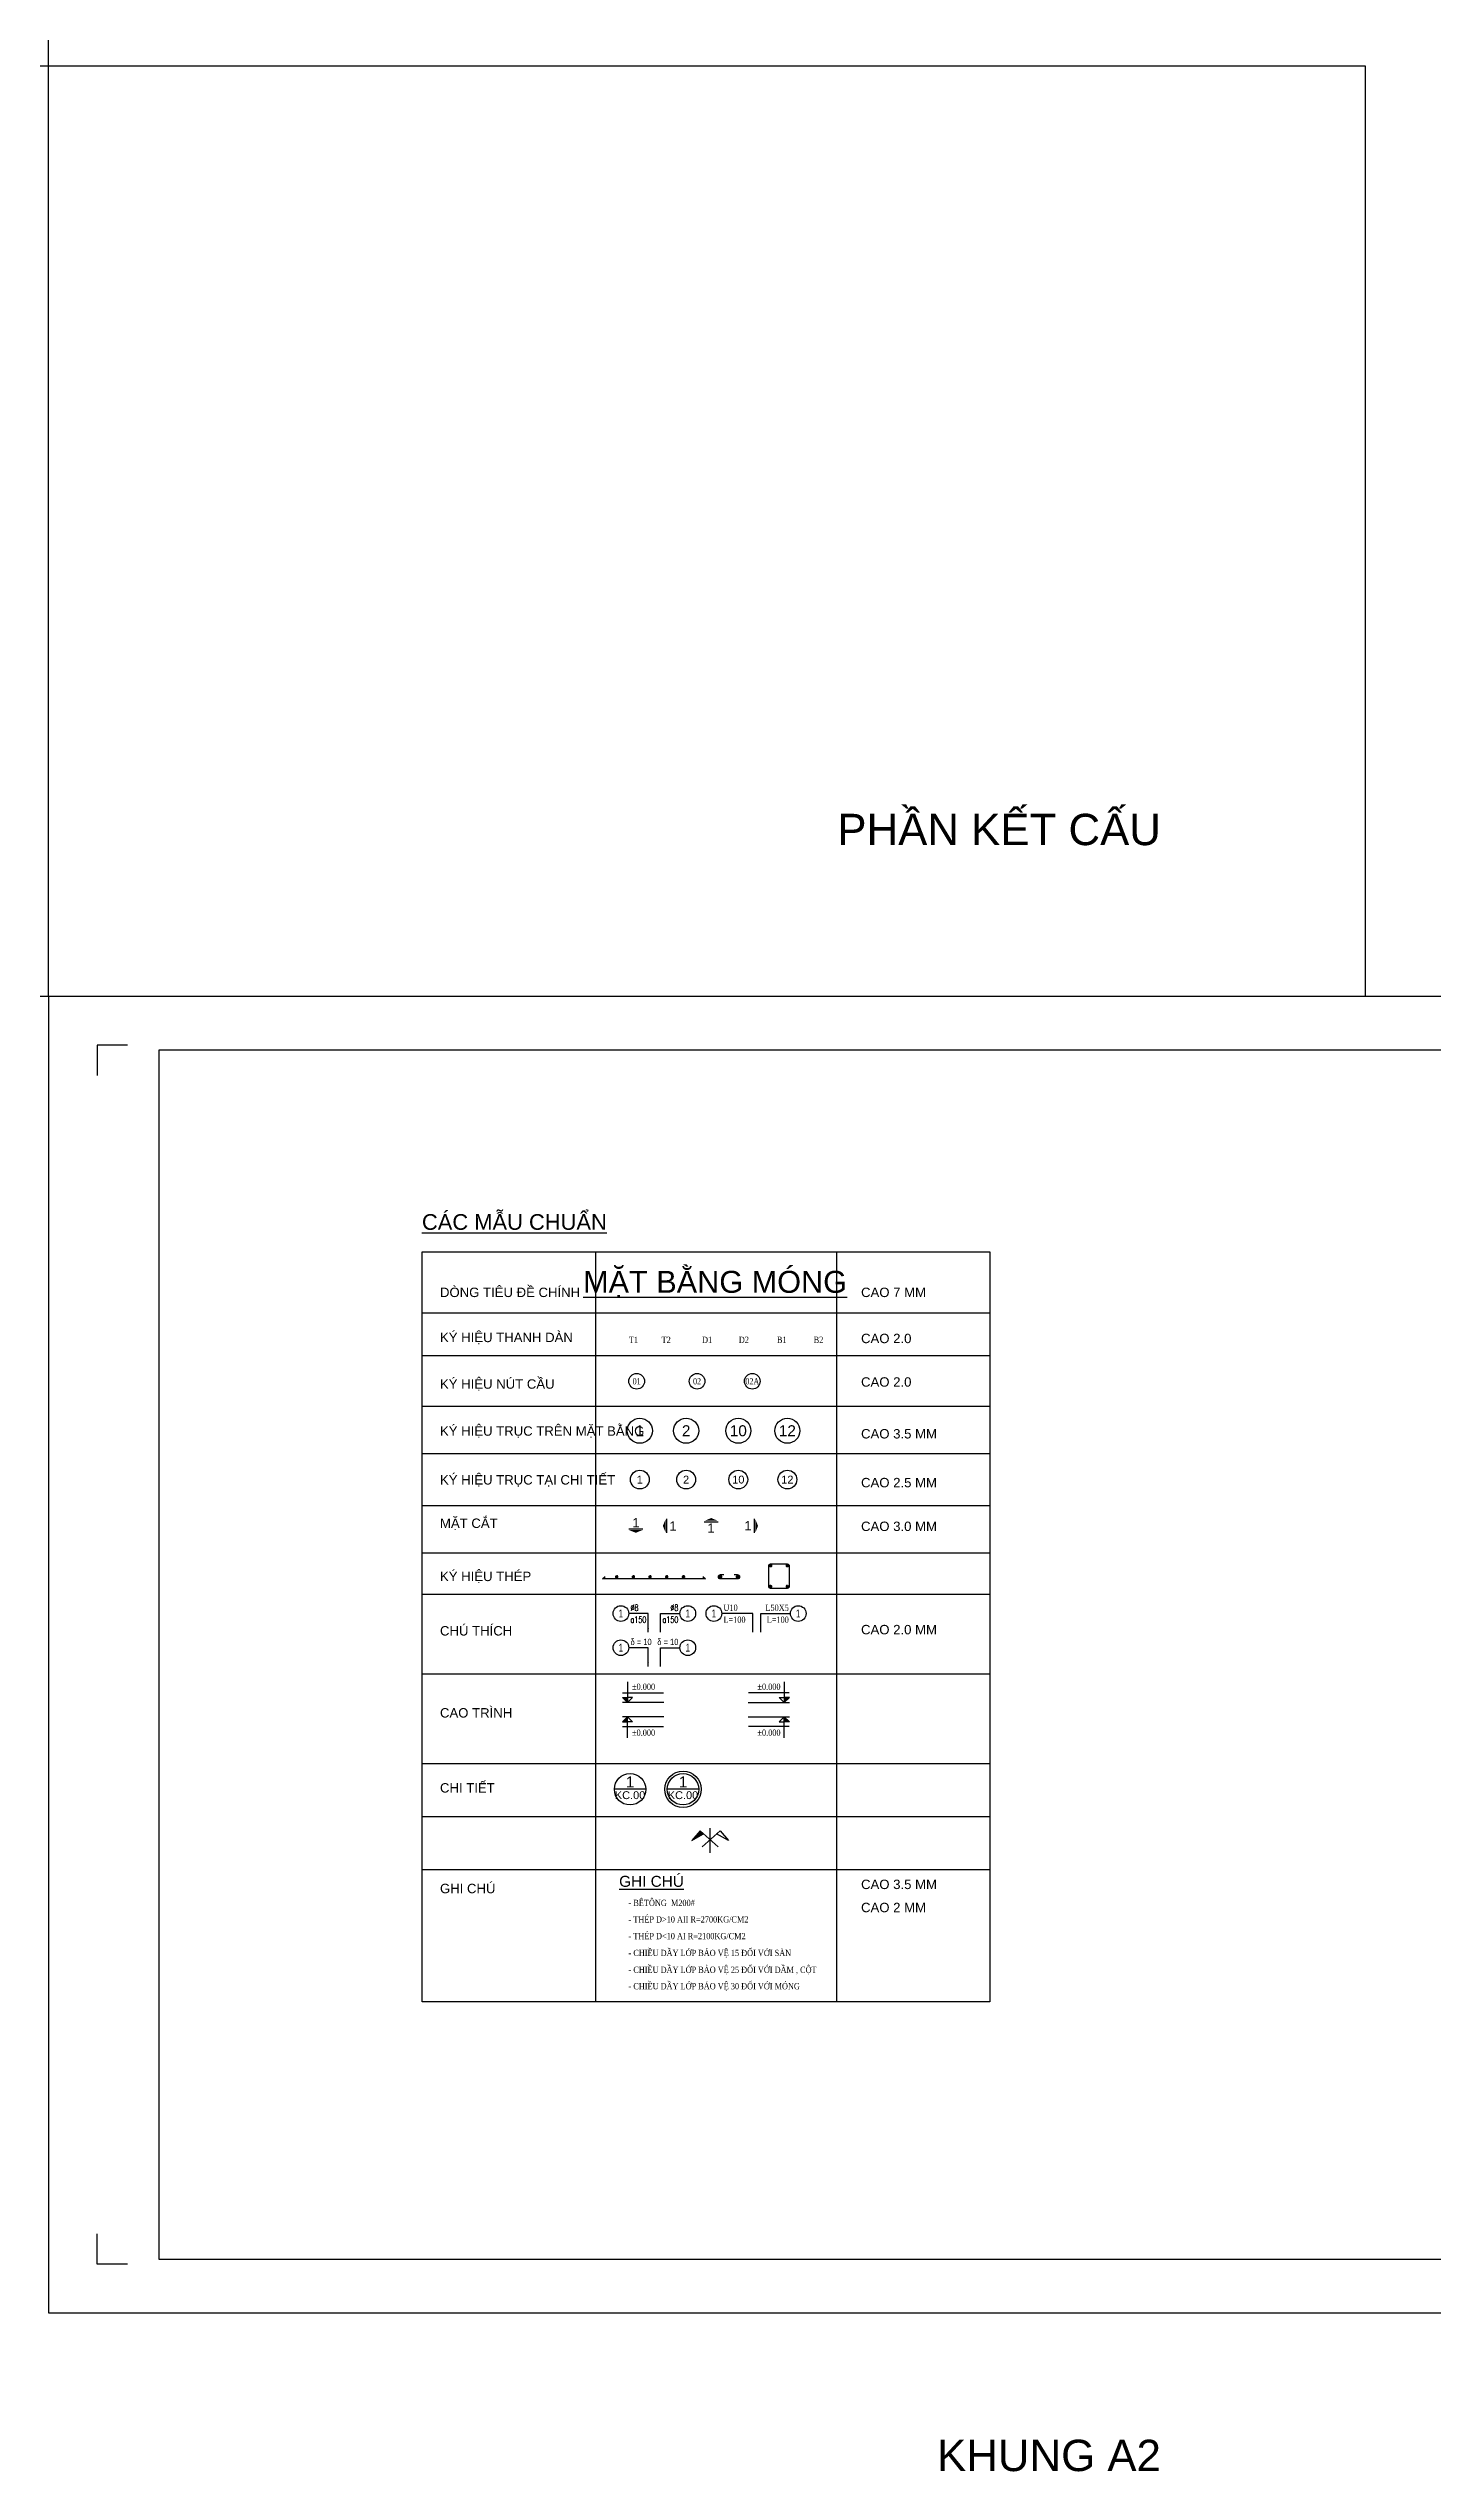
# Model space of a CAD drawing. Header units: inches. Extents: x -31218 to -11868, y 15 to 2848.
# Drawn here: x -30501 to -30060, y 138 to 912 of the extents above; entities that cross this region are included whole.
import ezdxf
from ezdxf.enums import TextEntityAlignment as Align

# ---------------------------------------------------------------- set-up
doc = ezdxf.new("R2010")
doc.units = ezdxf.units.IN
doc.header["$MEASUREMENT"] = 0
for name, color, linetype in [('1', 1, 'Continuous'), ('3', 3, 'Continuous'), ('8', 8, 'Continuous')]:
    doc.layers.add(name, color=color, linetype=linetype)
doc.layers.add('Dim', color=8, linetype='Continuous', lineweight=15)
doc.styles.add('.VnHelvetlnsH', font='VnHelvetInsH-Medium_0.TTF')
doc.styles.add('avanh', font='VnAvantH_0.TTF', dxfattribs={"width": 0.7})
doc.styles.add('romans.shx', font='romans.shx', dxfattribs={"width": 0.75, "bigfont": 'vns.shx'})
doc.styles.add('Symbol', font='symbol.ttf', dxfattribs={"width": 0.75})
doc.styles.add('vntimeh.shx', font='vntimeh.shx', dxfattribs={"width": 0.75})
doc.dimstyles.new('RDSIC', dxfattribs={"dimtxt": 2, "dimasz": 1.2, "dimexe": 1, "dimexo": 0, "dimgap": 0.5, "dimtad": 1, "dimdec": 0, "dimzin": 0, "dimdsep": 46, "dimtxsty": 'romans.shx', "dimblk": 'ARCHTICK', "dimcen": 0.09, "dimdle": 1, "dimclrd": 8, "dimclre": 8, "dimclrt": 3, "dimadec": 0, "dimazin": 0, "dimtfac": 1, "dimtdec": 0, "dimtmove": 2, "dimatfit": 3, "dimfxl": 1, "dimtolj": 1, "dimtzin": 0, "dimarcsym": 0})

# ---------------------------------------------------------------- blocks, each defined once
blk = doc.blocks.new('mc')
at = {"color": 1, "ltscale": 2}
blk.add_line((2.21, 1.22), (-2.21, 1.22), dxfattribs=at)
blk.add_lwpolyline([(0, 0, 0, 4.29, 0), (0, 0.89, 2.5, 2.5, 0)], format="xyseb", dxfattribs=at)
at = {"style": '.VnHelvetlnsH'}
blk.add_attdef('1', text='', height=3, dxfattribs=at).set_placement((0.07, 3.22), align=Align.MIDDLE_CENTER)
blk = doc.blocks.new('thep')
at = {"layer": '1'}
for p, q in [((-0.5, 0), (0.5, 0)), ((-0.35, 0.35), (0.35, -0.35)), ((0.35, 0.35), (-0.35, -0.35)), ((0, 0.5), (0, -0.5))]:
    blk.add_line(p, q, dxfattribs=at)
at = {"layer": '1', "const_width": 0.0833}
blk.add_lwpolyline([(-0.5, 0, 1), (0.5, 0, 1), (-0.5, 0, 1)], format="xyb", dxfattribs=at)
blk = doc.blocks.new("ghichu'")
at = {"color": 8}
blk.add_circle((2.5, 0), 2.5, dxfattribs=at)
at = {"color": 3, "style": 'romans.shx', "width": 0.75}
for tag, p in [('DK', (-0.5, 0.85)), ('KC', (-0.5, -2.97))]:
    blk.add_attdef(tag, text='', height=2, dxfattribs=at).set_placement(p, align=Align.RIGHT)
at = {"color": 7, "style": '.VnHelvetlnsH', "width": 0.75}
blk.add_attdef('SH', text='', height=2.5, dxfattribs=at).set_placement((2.5, 0), align=Align.MIDDLE)
blk = doc.blocks.new('ghichu')
at = {"color": 8}
blk.add_circle((-2.5, 0), 2.5, dxfattribs=at)
at = {"color": 7, "style": '.VnHelvetlnsH', "width": 0.75}
blk.add_attdef('SH', text='', height=2.5, dxfattribs=at).set_placement((-2.5, 0), align=Align.MIDDLE)
at = {"color": 3, "style": 'romans.shx', "width": 0.75}
for tag, p in [('DK', (0.56, 0.85)), ('KC', (0.56, -2.97))]:
    blk.add_attdef(tag, p, '', height=2, dxfattribs=at)
blk = doc.blocks.new('_ArchTick')
at = {"layer": 'Dim', "color": 0, "const_width": 0.15}
blk.add_lwpolyline([(-0.5, -0.5), (0.5, 0.5)], dxfattribs=at)
blk = doc.blocks.new('ct')
blk.add_hatch(color=256).paths.add_polyline_path([(0, 0), (-1.61, 1.6), (0, 1.6)])
at = {"ltscale": 50}
h = blk.add_hatch(dxfattribs=at)
h.set_pattern_fill('ANSI31', color=8, scale=1.406251, style=0)
h.set_pattern_definition([(45, (0, 5e-12), (-3.157, 3.157), [])])
h.paths.add_polyline_path([(0, 1.6), (0, 0), (1.61, 1.6)])
at = {"color": 8, "ltscale": 50}
for p, q in [((11.56, 0), (-1.64, 0)), ((-1.59, 3.14), (11.47, 3.14))]:
    blk.add_line(p, q, dxfattribs=at)
for points in [[(0, 0), (-1.61, 1.6), (0, 1.6)], [(0, 6.69), (0, 0)], [(0, 0), (1.61, 1.6), (0, 1.6)]]:
    blk.add_lwpolyline(points, dxfattribs=at)
at = {"color": 3, "style": 'vntimeh.shx', "width": 0.75}
blk.add_attdef('CT', (1.41, 4.07), '', height=2, dxfattribs=at)
blk = doc.blocks.new('dx')
blk.add_hatch(color=8).paths.add_polyline_path([(-2.07, 6.07), (-3.16, 7.04), (-5.85, 3.99)])
at = {"color": 8}
for p, q in [((0, 0), (0, 7.95)), ((-3.16, 7.04), (-5.85, 3.99)), ((-5.85, 3.99), (-2.07, 6.07)), ((2.58, 1.96), (-3.16, 7.04)), ((-2.58, 1.96), (3.16, 7.04)), ((5.85, 3.99), (2.07, 6.07)), ((3.16, 7.04), (5.85, 3.99))]:
    blk.add_line(p, q, dxfattribs=at)
blk = doc.blocks.new('ct1')
at = {"layer": '1'}
blk.add_line((5, 0), (-5, 0), dxfattribs=at)
blk.add_circle((0, 0), 5, dxfattribs=at)
at = {"color": 0, "style": '.VnHelvetlnsH'}
for tag, height, p in [('TEN', 3.5, (0, 2.34)), ('KC', 2.5, (0, -1.87))]:
    blk.add_attdef(tag, text='', height=height, dxfattribs=at).set_placement(p, align=Align.MIDDLE_CENTER)
blk = doc.blocks.new('ct2')
at = {"layer": '1'}
blk.add_line((5, 0), (-5, 0), dxfattribs=at)
blk.add_circle((0, 0), 5, dxfattribs=at)
at = {"layer": '8'}
blk.add_circle((0, 0), 5.8, dxfattribs=at)
at = {"color": 0, "style": '.VnHelvetlnsH'}
for tag, height, p in [('TEN', 3.5, (0, 2.34)), ('KC', 2.5, (0, -1.87))]:
    blk.add_attdef(tag, text='', height=height, dxfattribs=at).set_placement(p, align=Align.MIDDLE_CENTER)
blk = doc.blocks.new('A3')
at = {"ltscale": 3}
for p, q in [((365, 198.03), (408, 198.03)), ((365, 183.08), (408, 183.08)), ((365, 168.13), (408, 168.13)), ((365, 130.75), (408, 130.75)), ((365, 112.06), (408, 112.06)), ((365, 93.37), (408, 93.37)), ((365, 74.68), (408, 74.68)), ((365, 55.99), (408, 55.99)), ((365, 50.38), (408, 50.38)), ((365, 31.69), (408, 31.69)), ((365, 27.95), (408, 27.95)), ((379.95, 31.69), (379.95, 19.48)), ((365, 19.48), (408, 19.48)), ((397.4, 19.48), (397.4, 12)), ((365, 15.74), (397.4, 15.74))]:
    blk.add_line(p, q, dxfattribs=at)
at = {"layer": '1'}
blk.add_line((365, 12), (365, 285), dxfattribs=at)
blk.add_lwpolyline([(25, 285), (408, 285), (408, 12), (25, 12)], close=True, dxfattribs=at)
at = {"layer": '8', "ltscale": 3}
for p, q in [((371.23, 198.03), (371.23, 285)), ((377.46, 198.03), (377.46, 285)), ((383.69, 198.03), (383.69, 285)), ((389.92, 198.03), (389.92, 285)), ((396.15, 198.03), (396.15, 285)), ((402.38, 198.03), (402.38, 285)), ((365, 275.03), (408, 275.03)), ((365, 208), (408, 208))]:
    blk.add_line(p, q, dxfattribs=at)
at = {"layer": 'Defpoints', "lineweight": -3}
blk.add_lwpolyline([(0, 0), (420, 0), (420, 297), (0, 297)], close=True, dxfattribs=at)
at = {"layer": 'Defpoints', "lineweight": -2}
for points in [[(17.81, 286), (11, 286), (11, 279.19)], [(402.19, 286), (409, 286), (409, 279.19)], [(17.81, 11), (11, 11), (11, 17.81)], [(402.19, 11), (409, 11), (409, 17.81)]]:
    blk.add_lwpolyline(points, dxfattribs=at)
at = {"ltscale": 3, "style": 'avanh', "width": 0.85}
for s, height, p in [('NGµY', 1.62, (368.94, 277.53)), ('NéI DUNG SöA CH÷A', 1.6198, (368.94, 231.04)), ('lÇn söa', 1.62, (368.94, 199.36))]:
    blk.add_text(s, height=height, rotation=90, dxfattribs=at).set_placement(p)
for s, height, p in [('Dù ¸N :', 1.62, (367.38, 194.99)), ('CHñ §ÇU T¦ :', 1.6198, (367.38, 180.04)), ('Phßng 423 - nhµ a1 - ®¹i häc x©y dùng', 1.6198, (367.29, 135.08)), ('H¹NG MôC :', 1.62, (367.38, 52.4))]:
    blk.add_text(s, height=height, dxfattribs=at).set_placement(p)
at = {"ltscale": 3, "style": 'avanh'}
for s, p in [('x©y dùng trô së', (386.9, 190.86)), ('th\xadêng trùc tæng côc Viii', (386.9, 186.59)), ('Tæng côc viii - Bé c«ng an', (386.61, 174.04)), ('trung t©m nghiªn cøu', (386.61, 160.31))]:
    blk.add_text(s, height=2.0409, dxfattribs=at).set_placement(p, align=Align.CENTER)
at = {"ltscale": 3, "style": 'avanh', "width": 0.75}
blk.add_text('ph¸t triÓn phÇn mÒm x©y dùng - RDSic', height=2.0409, dxfattribs=at).set_placement((386.67, 156.81), align=Align.CENTER)
at = {"ltscale": 3, "style": 'avanh', "width": 0.580598}
blk.add_text('§T: 84.36288522 - FAX : 84.3 6288522  E.mail: rdsic@nuce.edu.vn', height=1.6198, dxfattribs=at).set_placement((366.35, 131.99), (407, 131.99), align=Align.FIT)
at = {"ltscale": 3, "style": 'avanh'}
for s, p in [('Q.', (367.36, 21.72)), ('Kc - ', (383.4, 21.72))]:
    blk.add_text(s, height=4.049, dxfattribs=at).set_placement(p)
at = {"layer": '3', "ltscale": 3, "style": 'avanh', "width": 0.85}
for s, height, p in [('T¦ VÊN ThÈm tra :', 1.6198, (367.38, 164.51)), ('GI¸M §èC : TS. trÇn anh b×nh', 1.6198, (371.42, 127.94)), ('CHñ TR× thiÕt kÕ : d\xad¬ng diÖp thóy', 1.6198, (370.55, 109.25)), ('THIÕT KÕ, VÏ :  TrÇn v¨n qu©n', 1.6198, (371.72, 90.56)), ('KIÓM :  ph¹m v¨n hoµn', 1.6198, (374.18, 71.87)), ('T£N B¶N VÏ :', 1.6198, (367.38, 47.57)), ('H.S.T.K.S.B.', 1.6198, (368.04, 29.03)), ('Ký HIÖU B¶N VÏ', 1.6198, (381.39, 29.03)), ('PH¸T HµNH :', 1.6198, (366.71, 16.71)), ('MS.', 1.62, (398.27, 16.71))]:
    blk.add_text(s, height=height, dxfattribs=at).set_placement(p)

msp = doc.modelspace()

# ---------------------------------------------------------------- linework, layer by layer
for p, q in [((-30501.27, 609.21), (-30501.27, 906.21)), ((-30382.1, 527.78), (-30200.98, 527.78)), ((-30382.1, 288.36), (-30382.1, 527.78)), ((-30326.75, 527.78), (-30326.75, 288.36)), ((-30249.85, 527.78), (-30249.85, 288.36)), ((-30200.98, 527.78), (-30200.98, 288.36)), ((-30382.1, 508.28), (-30200.98, 508.28)), ((-30382.1, 494.63), (-30200.98, 494.63)), ((-30382.1, 478.46), (-30200.98, 478.46)), ((-30382.1, 463.4), (-30200.98, 463.4)), ((-30382.1, 446.83), (-30200.98, 446.83)), ((-30382.1, 431.72), (-30200.98, 431.72)), ((-30382.1, 418.51), (-30200.98, 418.51)), ((-30382.1, 393.1), (-30200.98, 393.1)), ((-30382.1, 364.47), (-30200.98, 364.47)), ((-30382.1, 347.56), (-30200.98, 347.56)), ((-30382.1, 330.65), (-30200.98, 330.65)), ((-30200.98, 288.36), (-30382.1, 288.36))]:
    msp.add_line(p, q)
msp.add_lwpolyline([(-30921.27, 906.21), (-30501.27, 906.21), (-30501.27, 1203.21), (-30921.27, 1203.21)], close=True)
for points in [[(-30081.27, 609.21), (-30921.27, 609.21), (-30921.27, 906.21), (-30081.27, 906.21)], [(-30081.27, 906.21), (-30081.27, 609.21)]]:
    msp.add_lwpolyline(points)
at = {"layer": '1'}
msp.add_lwpolyline([(-30270.91, 428.16), (-30265.58, 428.16, -0.414214), (-30264.98, 427.56), (-30264.98, 420.94, -0.414214), (-30265.58, 420.34), (-30270.91, 420.34, -0.414214), (-30271.51, 420.94), (-30271.51, 427.56, -0.414214)], format="xyb", close=True, dxfattribs=at)
at = {"layer": '1', "ltscale": 5}
msp.add_lwpolyline([(-30292.5, 424.18), (-30291.65, 423.34), (-30324.57, 423.34), (-30323.72, 424.18)], dxfattribs=at)
msp.add_lwpolyline([(-30282.53, 424.74), (-30281.53, 424.74, -1), (-30281.53, 423.34), (-30286.86, 423.34, -1), (-30286.86, 424.74), (-30285.86, 424.74)], format="xyb", dxfattribs=at)
at = {"layer": '8'}
for centre, radius in [((-30313.64, 486.44), 2.5), ((-30294.37, 486.44), 2.5), ((-30276.75, 486.44), 2.5), ((-30312.64, 470.65), 4), ((-30297.86, 470.65), 4), ((-30281.21, 470.65), 4), ((-30265.57, 470.65), 4), ((-30312.64, 455.06), 3), ((-30297.86, 455.06), 3), ((-30281.21, 455.06), 3), ((-30265.57, 455.06), 3)]:
    msp.add_circle(centre, radius, dxfattribs=at)

# ---------------------------------------------------------------- block references
at = {"xscale": 1.414285714286958, "yscale": 1.414285714286958, "zscale": 1.414285714285711}
msp.add_blockref('A3', (-30501.27, 189.17), dxfattribs=at)
for name, p, values in [('mc', (-30313.93, 438.07), {'1': '1'}), ('ghichu', (-30316.17, 412.32), {'SH': '1', 'DK': '%%c8', 'KC': 'a150'}), ("ghichu'", (-30299.83, 412.32), {'SH': '1', 'DK': '%%c8', 'KC': 'a150'}), ('ct', (-30316.53, 383.88), {'CT': '%%p0.000'}), ('ct1', (-30315.75, 356.22), {'KC': 'kc.00', 'TEN': '1'}), ('ct2', (-30298.86, 356.22), {'TEN': '1', 'KC': 'kc.00'})]:
    msp.add_blockref(name, p).add_auto_attribs(values)
ref = msp.add_blockref('mc', (-30305.29, 440.28), dxfattribs=dict(rotation=270))
ref.add_attrib('1', '1', dxfattribs={"height": 3, "style": '.VnHelvetlnsH'}).set_placement((-30302.07, 440.21), align=Align.MIDDLE_CENTER)
ref = msp.add_blockref('mc', (-30289.86, 442.79), dxfattribs=dict(rotation=180))
ref.add_attrib('1', '1', dxfattribs={"height": 3, "style": '.VnHelvetlnsH'}).set_placement((-30289.93, 439.57), align=Align.MIDDLE_CENTER)
ref = msp.add_blockref('mc', (-30274.91, 440.28), dxfattribs=dict(rotation=90))
ref.add_attrib('1', '1', dxfattribs={"height": 3, "style": '.VnHelvetlnsH'}).set_placement((-30278.13, 440.34), align=Align.MIDDLE_CENTER)
ref = msp.add_blockref('ghichu', (-30286.51, 412.32))
ref.add_attrib('SH', '1', dxfattribs={"color": 7, "height": 2.5, "style": '.VnHelvetlnsH', "width": 0.75}).set_placement((-30289.01, 412.32), align=Align.MIDDLE)
ref.add_attrib('DK', 'u10', (-30285.95, 413.17), dxfattribs={"color": 3, "height": 2, "style": 'vntimeh.shx', "width": 0.75})
ref.add_attrib('KC', 'l=100', (-30285.95, 409.35), dxfattribs={"color": 3, "height": 2, "style": 'vntimeh.shx', "width": 0.75})
ref = msp.add_blockref("ghichu'", (-30264.6, 412.32))
ref.add_attrib('SH', '1', dxfattribs={"color": 7, "height": 2.5, "style": '.VnHelvetlnsH', "width": 0.75}).set_placement((-30262.1, 412.32), align=Align.MIDDLE)
ref.add_attrib('DK', 'l50x5', dxfattribs={"color": 3, "height": 2, "style": 'vntimeh.shx', "width": 0.75}).set_placement((-30265.1, 413.17), align=Align.RIGHT)
ref.add_attrib('KC', 'l=100', dxfattribs={"color": 3, "height": 2, "style": 'vntimeh.shx', "width": 0.75}).set_placement((-30265.1, 409.35), align=Align.RIGHT)
ref = msp.add_blockref('ghichu', (-30316.17, 401.41))
ref.add_attrib('SH', '1', dxfattribs={"color": 7, "height": 2.5, "style": '.VnHelvetlnsH', "width": 0.75}).set_placement((-30318.67, 401.41), align=Align.MIDDLE)
ref.add_attrib('DK', 'd = 10', (-30315.6, 402.25), dxfattribs={"color": 3, "height": 2, "style": 'Symbol', "width": 0.75})
ref = msp.add_blockref("ghichu'", (-30299.83, 401.41))
ref.add_attrib('SH', '1', dxfattribs={"color": 7, "height": 2.5, "style": '.VnHelvetlnsH', "width": 0.75}).set_placement((-30297.33, 401.41), align=Align.MIDDLE)
ref.add_attrib('DK', 'd = 10', dxfattribs={"color": 3, "height": 2, "style": 'Symbol', "width": 0.75}).set_placement((-30300.33, 402.25), align=Align.RIGHT)
ref = msp.add_blockref('ct', (-30266.54, 383.88), dxfattribs=dict(xscale=-1))
ref.add_attrib('CT', '%%p0.000', dxfattribs={"color": 3, "height": 2, "style": 'vntimeh.shx', "width": 0.75}).set_placement((-30267.74, 387.95), align=Align.RIGHT)
ref = msp.add_blockref('ct', (-30316.53, 379.37), dxfattribs=dict(xscale=-1, rotation=180))
ref.add_attrib('CT', '%%p0.000', (-30315.12, 373.3), dxfattribs={"color": 3, "height": 2, "style": 'vntimeh.shx', "width": 0.75})
ref = msp.add_blockref('ct', (-30266.54, 379.37), dxfattribs=dict(rotation=180))
ref.add_attrib('CT', '%%p0.000', dxfattribs={"color": 3, "height": 2, "style": 'vntimeh.shx', "width": 0.75}).set_placement((-30267.74, 373.3), align=Align.RIGHT)
msp.add_blockref('dx', (-30290.21, 335.92))
at = {"layer": '1'}
for p in [(-30270.91, 427.56), (-30320.02, 424.04), (-30314.69, 424.04), (-30309.37, 424.04), (-30304.04, 424.04), (-30298.72, 424.04), (-30286.86, 424.04), (-30281.53, 424.04)]:
    msp.add_blockref('thep', p, dxfattribs=at)
at = {"layer": '1', "xscale": -1}
msp.add_blockref('thep', (-30265.58, 427.56), dxfattribs=at)
at = {"layer": '1', "xscale": -1, "rotation": 180}
msp.add_blockref('thep', (-30270.91, 420.94), dxfattribs=at)
at = {"layer": '1', "rotation": 180}
msp.add_blockref('thep', (-30265.58, 420.94), dxfattribs=at)

# ---------------------------------------------------------------- texts
at = {"color": 7, "style": '.VnHelvetlnsH'}
for s, p in [('phÇn kÕt cÊu', (-30146.4, 657.53)), ('khung a2', (-30146.4, 138.64))]:
    msp.add_text(s, height=10, dxfattribs=at).set_placement(p, align=Align.RIGHT)
at = {"color": 7, "lineweight": -2, "style": '.VnHelvetlnsH'}
for s, height, p in [('%%uc¸c mÉu chuÈn', 5, (-30382.14, 534.77)), ('dßng tiªu ®Ò chÝnh', 3, (-30376.38, 513.31)), ('cao 7 mm', 3, (-30242.06, 513.31)), ('ký hiÖu thanh dµn', 3, (-30376.38, 498.93)), ('cao 2.0', 3, (-30242.06, 498.6)), ('ký hiÖu nót cÇu', 3, (-30376.38, 484.06)), ('cao 2.0', 3, (-30242.06, 484.71)), ('ký hiÖu trôc trªn mÆt b»ng', 3, (-30376.38, 469.06)), ('cao 3.5 mm', 3, (-30242.06, 468.18)), ('ký hiÖu trôc t¹i chi tiÕt', 3, (-30376.38, 453.48)), ('cao 2.5 mm', 3, (-30242.06, 452.6)), ('mÆt c¾t', 3, (-30376.38, 439.63)), ('cao 3.0 mm', 3, (-30242.06, 438.65)), ('ký hiÖu thÐp', 3, (-30376.38, 422.67)), ('chó thÝch', 3, (-30376.38, 405.3)), ('cao 2.0 mm', 3, (-30242.06, 405.68)), ('cao tr×nh', 3, (-30376.38, 379.12)), ('chi tiÕt', 3, (-30376.38, 355.18)), ('ghi chó', 3, (-30376.38, 323.06)), ('cao 3.5 mm', 3, (-30242.06, 324.38)), ('cao 2 mm', 3, (-30242.06, 317))]:
    msp.add_text(s, height=height, dxfattribs=at).set_placement(p)
msp.add_text('%%UmÆt b»ng mãng', height=7, dxfattribs=at).set_placement((-30288.64, 518.17), align=Align.MIDDLE_CENTER)
at = {"color": 3, "style": 'vntimeh.shx'}
for s, width, p in [('t1 ', 0.75, (-30314.32, 499.66)), ('t2', 0.75, (-30304.21, 499.66)), ('d1', 0.75, (-30291.17, 499.66)), ('d2', 0.75, (-30279.44, 499.66)), ('b1', 0.75, (-30267.36, 499.66)), ('b2', 0.75, (-30255.63, 499.66)), ('01', 0.7, (-30313.64, 486.44)), ('02', 0.7, (-30294.37, 486.44)), ('02a', 0.7, (-30276.75, 486.44))]:
    msp.add_text(s, height=2, dxfattribs=dict(at, width=width)).set_placement(p, align=Align.MIDDLE_CENTER)
at = {"color": 0, "style": '.VnHelvetlnsH'}
for s, height, p in [('1', 3.5, (-30312.64, 470.65)), ('2', 3.5, (-30297.86, 470.65)), ('10', 3.5, (-30281.21, 470.65)), ('12', 3.5, (-30265.57, 470.65)), ('1', 2.5, (-30312.64, 455.06)), ('2', 2.5, (-30297.86, 455.06)), ('10', 2.5, (-30281.21, 455.06)), ('12', 2.5, (-30265.57, 455.06))]:
    msp.add_text(s, height=height, dxfattribs=at).set_placement(p, align=Align.MIDDLE_CENTER)
msp.add_text('%%ughi chó', height=3.5, dxfattribs=at).set_placement((-30308.91, 327.28), align=Align.MIDDLE)
at = {"color": 3, "style": 'vntimeh.shx', "width": 0.75}
for s, p in [('- bªt«ng  m200#', (-30316.24, 318.97)), ('- thÐp d>10 aii r=2700KG/CM2', (-30316.24, 313.7)), ('- thÐp d<10 ai r=2100KG/CM2', (-30316.24, 308.38)), ('- chiÒu dÇy líp b¶o vÖ 15 ®èi víi sµn', (-30316.24, 303)), ('- chiÒu dÇy líp b¶o vÖ 25 ®èi víi dÇm , cét', (-30316.24, 297.62)), ('- chiÒu dÇy líp b¶o vÖ 30 ®èi víi mãng', (-30316.24, 292.39))]:
    msp.add_text(s, height=2, dxfattribs=at).set_placement(p)

# ---------------------------------------------------------------- leaders
for points in [[(-30309.93, 406.38), (-30309.93, 412.32), (-30316.17, 412.32)], [(-30306.06, 406.38), (-30306.06, 412.32), (-30299.83, 412.32)], [(-30276.59, 406.38), (-30276.59, 412.32), (-30286.51, 412.32)], [(-30274.07, 406.38), (-30274.07, 412.32), (-30264.6, 412.32)], [(-30309.93, 395.46), (-30309.93, 401.41), (-30316.17, 401.41)], [(-30306.06, 395.46), (-30306.06, 401.41), (-30299.83, 401.41)]]:
    msp.add_leader(points, dimstyle='RDSIC', override={"dimgap": 0.5, "dimtad": 0})

doc.saveas('drawing.dxf')
